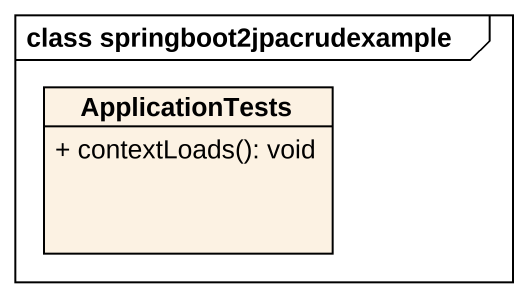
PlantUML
@startuml
mainframe class springboot2jpacrudexample
hide circle
hide empty members
skinparam classAttributeIconSize 0
class ApplicationTests {
  + contextLoads(): void
}
@enduml
